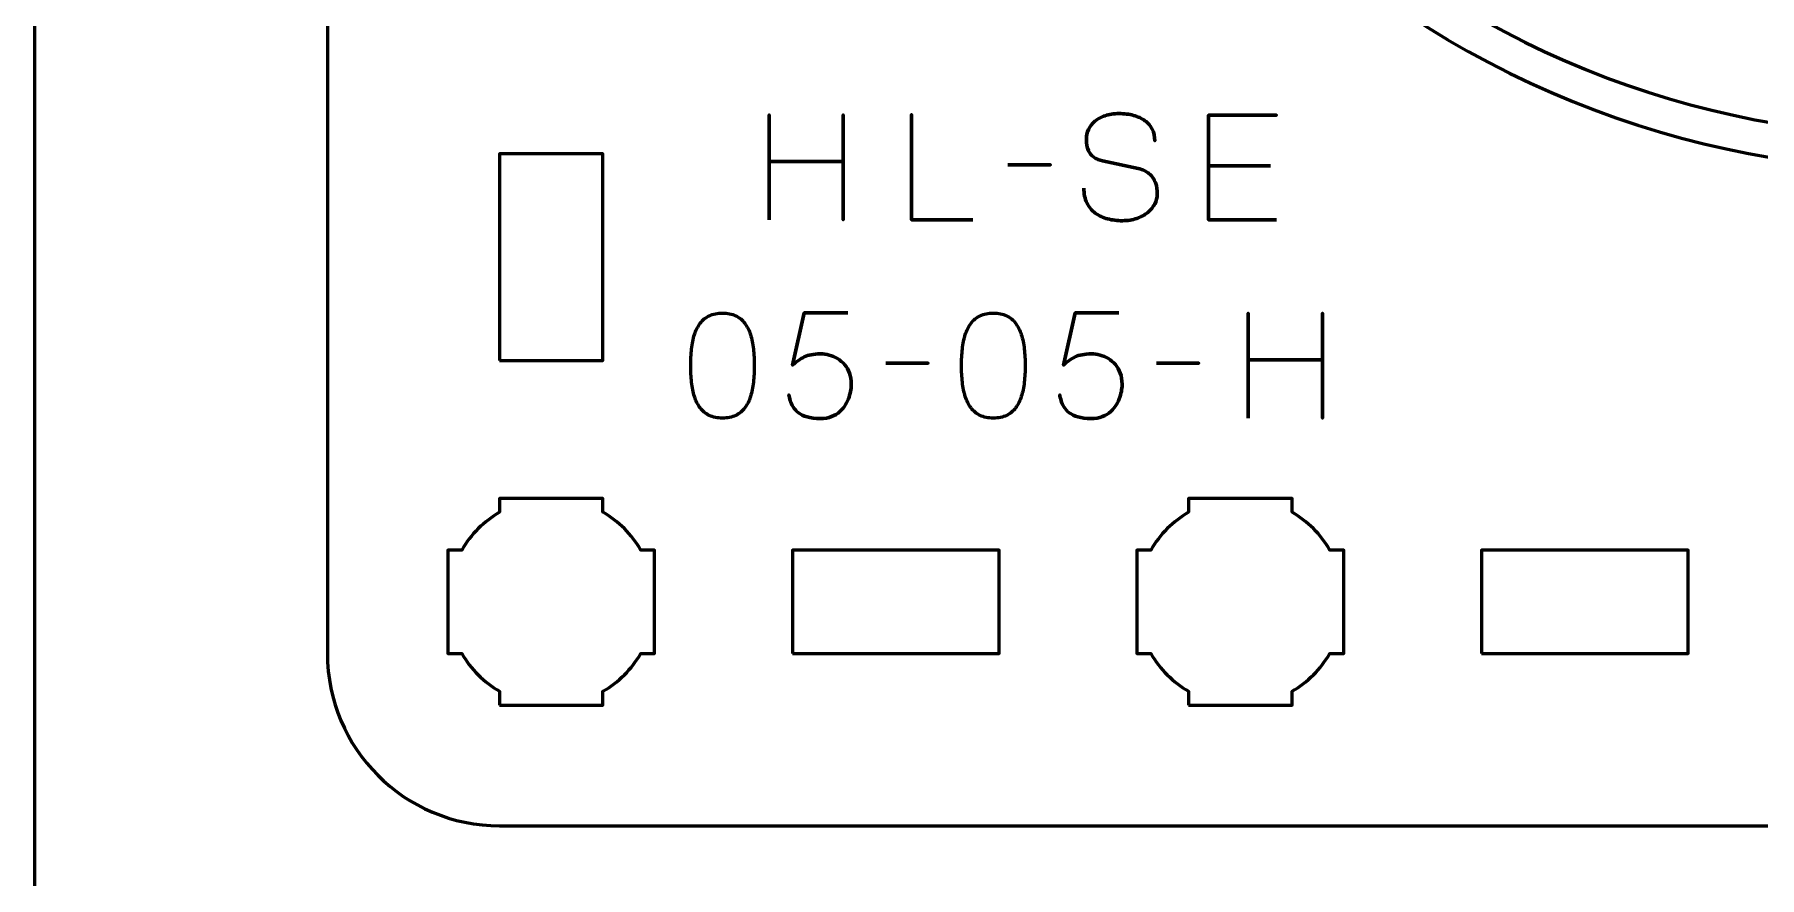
# Model space of a CAD drawing. Header units: centimetres. Extents: x -21 to 0, y -29.7 to 0.
# Drawn here: x -21 to -15.99, y -9.86 to -7.42 of the extents above; entities that cross this region are included whole.
import ezdxf

# ---------------------------------------------------------------- set-up
doc = ezdxf.new("R2010")
doc.units = ezdxf.units.CM
doc.header["$MEASUREMENT"] = 0
doc.layers.add('Layer 1', color=7, linetype='Continuous')

msp = doc.modelspace()

# ---------------------------------------------------------------- linework, layer by layer
at = {"layer": 'Layer 1', "color": 1, "lineweight": 53}
msp.add_open_spline([(-21.00003, -29.19995), (-21.00003, -29.19995), (-21.00003, -2.89992), (-21.00003, -2.89992), (-21.00003, -2.89992), (-21.00003, -2.81709), (-20.93286, -2.74992), (-20.85003, -2.74992), (-20.85003, -2.74992), (-20.7672, -2.74992), (-20.70003, -2.68275), (-20.70003, -2.59992), (-20.70003, -2.59992), (-20.70003, -2.51709), (-20.7672, -2.44992), (-20.85003, -2.44992), (-20.85003, -2.44992), (-20.93286, -2.44992), (-21.00003, -2.38275), (-21.00003, -2.29992), (-21.00003, -2.29992), (-21.00003, -2.21709), (-20.93286, -2.14992), (-20.85003, -2.14992), (-20.85003, -2.14992), (-20.7672, -2.14992), (-20.70003, -2.08275), (-20.70003, -1.99992), (-20.70003, -1.99992), (-20.70003, -1.91709), (-20.7672, -1.84992), (-20.85003, -1.84992), (-20.85003, -1.84992), (-20.93286, -1.84992), (-21.00003, -1.78275), (-21.00003, -1.69992), (-21.00003, -1.69992), (-21.00003, -1.61709), (-20.93286, -1.54992), (-20.85003, -1.54992), (-20.85003, -1.54992), (-20.7672, -1.54992), (-20.70003, -1.48275), (-20.70003, -1.39992), (-20.70003, -1.39992), (-20.70003, -1.31709), (-20.7672, -1.24992), (-20.85003, -1.24992), (-20.85003, -1.24992), (-20.93286, -1.24992), (-21.00003, -1.18275), (-21.00003, -1.09992), (-21.00003, -1.09992), (-21.00003, -1.09992), (-21.00003, -0.49992), (-21.00003, -0.49992), (-21.00003, -0.49992), (-21.00003, -0.22295), (-20.77694, 0.00004), (-20.49994, 0.00004), (-20.49994, 0.00004), (-20.49994, 0.00004), (-0.50008, 0.00004), (-0.50008, 0.00004), (-0.50008, 0.00004), (-0.22294, 0.00004), (0.00002, -0.22295), (0.00002, -0.49992), (0.00002, -0.49992), (0.00002, -0.49992), (0.00002, -29.19995), (0.00002, -29.19995), (0.00002, -29.19995), (0.00002, -29.47695), (-0.22294, -29.70004), (-0.50008, -29.70004), (-0.50008, -29.70004), (-0.50008, -29.70004), (-20.49994, -29.70004), (-20.49994, -29.70004), (-20.49994, -29.70004), (-20.77694, -29.70004), (-21.00003, -29.47695), (-21.00003, -29.19995)], degree=3, knots=[0, 0, 0, 0, 0.047619, 0.047619, 0.047619, 0.047619, 0.0952381, 0.0952381, 0.0952381, 0.0952381, 0.1428571, 0.1428571, 0.1428571, 0.1428571, 0.1904762, 0.1904762, 0.1904762, 0.1904762, 0.2380952, 0.2380952, 0.2380952, 0.2380952, 0.2857143, 0.2857143, 0.2857143, 0.2857143, 0.3333333, 0.3333333, 0.3333333, 0.3333333, 0.3809524, 0.3809524, 0.3809524, 0.3809524, 0.4285714, 0.4285714, 0.4285714, 0.4285714, 0.4761905, 0.4761905, 0.4761905, 0.4761905, 0.5238095, 0.5238095, 0.5238095, 0.5238095, 0.5714286, 0.5714286, 0.5714286, 0.5714286, 0.6190476, 0.6190476, 0.6190476, 0.6190476, 0.6666667, 0.6666667, 0.6666667, 0.6666667, 0.7142857, 0.7142857, 0.7142857, 0.7142857, 0.7619048, 0.7619048, 0.7619048, 0.7619048, 0.8095238, 0.8095238, 0.8095238, 0.8095238, 0.8571429, 0.8571429, 0.8571429, 0.8571429, 0.9047619, 0.9047619, 0.9047619, 0.9047619, 0.952381, 0.952381, 0.952381, 0.952381, 1, 1, 1, 1], dxfattribs=at)
at = {"layer": 'Layer 1', "color": 3, "lineweight": 53}
for points, knots in [([(-11.35, -9.71222), (-11.35, -9.71222), (-19.65, -9.71222), (-19.65, -9.71222), (-19.65, -9.71222), (-19.92609, -9.71222), (-20.15, -9.48831), (-20.15, -9.21222), (-20.15, -9.21222), (-20.15, -9.21222), (-20.15, -0.91222), (-20.15, -0.91222), (-20.15, -0.91222), (-20.15, -0.63613), (-19.92609, -0.41222), (-19.65, -0.41222), (-19.65, -0.41222), (-19.65, -0.41222), (-11.35, -0.41222), (-11.35, -0.41222), (-11.35, -0.41222), (-11.07391, -0.41222), (-10.85, -0.63613), (-10.85, -0.91222), (-10.85, -0.91222), (-10.85, -0.91222), (-10.85, -9.21222), (-10.85, -9.21222), (-10.85, -9.21222), (-10.85, -9.48831), (-11.07391, -9.71222), (-11.35, -9.71222)], [0, 0, 0, 0, 0.125, 0.125, 0.125, 0.125, 0.25, 0.25, 0.25, 0.25, 0.375, 0.375, 0.375, 0.375, 0.5, 0.5, 0.5, 0.5, 0.625, 0.625, 0.625, 0.625, 0.75, 0.75, 0.75, 0.75, 0.875, 0.875, 0.875, 0.875, 1, 1, 1, 1]), ([(-13.55535, -3.11766), (-12.48155, -4.19145), (-12.48155, -5.9331), (-13.55538, -7.00693), (-13.55538, -7.00693), (-14.62918, -8.08073), (-16.37083, -8.08073), (-17.44463, -7.00693), (-17.44463, -7.00693), (-18.51846, -5.9331), (-18.51846, -4.19145), (-17.44466, -3.11766), (-17.44466, -3.11766), (-16.37083, -2.04383), (-14.62918, -2.04383), (-13.55535, -3.11766)], [0, 0, 0, 0, 0.25, 0.25, 0.25, 0.25, 0.5, 0.5, 0.5, 0.5, 0.75, 0.75, 0.75, 0.75, 1, 1, 1, 1]), ([(-13.55535, -3.11766), (-12.48155, -4.19145), (-12.48155, -5.9331), (-13.55538, -7.00693), (-13.55538, -7.00693), (-14.62918, -8.08073), (-16.37083, -8.08073), (-17.44463, -7.00693), (-17.44463, -7.00693), (-18.51846, -5.9331), (-18.51846, -4.19145), (-17.44466, -3.11766), (-17.44466, -3.11766), (-16.37083, -2.04383), (-14.62918, -2.04383), (-13.55535, -3.11766)], [0, 0, 0, 0, 0.25, 0.25, 0.25, 0.25, 0.5, 0.5, 0.5, 0.5, 0.75, 0.75, 0.75, 0.75, 1, 1, 1, 1]), ([(-17.37383, -3.18847), (-16.33913, -2.15377), (-14.66089, -2.15377), (-13.62616, -3.1885), (-13.62616, -3.1885), (-12.59146, -4.2232), (-12.59146, -5.90144), (-13.62616, -6.93614), (-13.62616, -6.93614), (-14.66089, -7.97086), (-16.33913, -7.97086), (-17.37383, -6.93616), (-17.37383, -6.93616), (-18.40856, -5.90144), (-18.40856, -4.2232), (-17.37383, -3.18847)], [0, 0, 0, 0, 0.25, 0.25, 0.25, 0.25, 0.5, 0.5, 0.5, 0.5, 0.75, 0.75, 0.75, 0.75, 1, 1, 1, 1])]:
    msp.add_open_spline(points, degree=3, knots=knots, dxfattribs=at)
at = {"layer": 'Layer 1', "color": 5, "lineweight": 53}
for points, knots in [([(-18.8678, -7.95409), (-18.8678, -7.95409), (-18.8678, -7.78518), (-18.8678, -7.78518), (-18.8678, -7.78518), (-18.8678, -7.78518), (-18.65233, -7.78518), (-18.65233, -7.78518), (-18.65233, -7.78518), (-18.65233, -7.78518), (-18.65233, -7.95409), (-18.65233, -7.95409), (-18.65233, -7.95409), (-18.65233, -7.95409), (-18.65233, -7.64929), (-18.65233, -7.64929), (-18.65233, -7.64929), (-18.65233, -7.64929), (-18.65233, -7.78518), (-18.65233, -7.78518), (-18.65233, -7.78518), (-18.65233, -7.78518), (-18.8678, -7.78518), (-18.8678, -7.78518), (-18.8678, -7.78518), (-18.8678, -7.78518), (-18.8678, -7.64929), (-18.8678, -7.64929), (-18.8678, -7.64929), (-18.8678, -7.64929), (-18.8678, -7.95409), (-18.8678, -7.95409)], [0, 0, 0, 0, 0.125, 0.125, 0.125, 0.125, 0.25, 0.25, 0.25, 0.25, 0.375, 0.375, 0.375, 0.375, 0.5, 0.5, 0.5, 0.5, 0.625, 0.625, 0.625, 0.625, 0.75, 0.75, 0.75, 0.75, 0.875, 0.875, 0.875, 0.875, 1, 1, 1, 1]), ([(-18.27641, -7.95409), (-18.27641, -7.95409), (-18.45463, -7.95409), (-18.45463, -7.95409), (-18.45463, -7.95409), (-18.45463, -7.95409), (-18.45463, -7.64887), (-18.45463, -7.64887), (-18.45463, -7.64887), (-18.45463, -7.64887), (-18.45463, -7.95409), (-18.45463, -7.95409), (-18.45463, -7.95409), (-18.45463, -7.95409), (-18.27641, -7.95409), (-18.27641, -7.95409)], [0, 0, 0, 0, 0.25, 0.25, 0.25, 0.25, 0.5, 0.5, 0.5, 0.5, 0.75, 0.75, 0.75, 0.75, 1, 1, 1, 1]), ([(-17.95426, -7.8618), (-17.95412, -7.87867), (-17.95116, -7.89313), (-17.94523, -7.9052), (-17.94523, -7.9052), (-17.93937, -7.91719), (-17.93119, -7.927), (-17.92089, -7.93462), (-17.92089, -7.93462), (-17.91052, -7.94217), (-17.89859, -7.94774), (-17.88512, -7.95134), (-17.88512, -7.95134), (-17.87171, -7.95487), (-17.85732, -7.95663), (-17.84208, -7.95663), (-17.84208, -7.95663), (-17.8267, -7.95656), (-17.81287, -7.9543), (-17.80052, -7.95), (-17.80052, -7.95), (-17.78824, -7.94569), (-17.77773, -7.93991), (-17.76891, -7.93264), (-17.76891, -7.93264), (-17.76016, -7.92537), (-17.75339, -7.91726), (-17.74859, -7.90823), (-17.74859, -7.90823), (-17.74379, -7.8992), (-17.74125, -7.88996), (-17.7409, -7.88043), (-17.7409, -7.88043), (-17.74048, -7.86794), (-17.74231, -7.85651), (-17.74633, -7.84621), (-17.74633, -7.84621), (-17.75036, -7.83591), (-17.75657, -7.8273), (-17.76496, -7.82025), (-17.76496, -7.82025), (-17.77329, -7.81319), (-17.7838, -7.80825), (-17.79636, -7.8055), (-17.79636, -7.8055), (-17.79636, -7.8055), (-17.90007, -7.78306), (-17.90007, -7.78306), (-17.90007, -7.78306), (-17.90981, -7.78102), (-17.91821, -7.77756), (-17.92512, -7.77276), (-17.92512, -7.77276), (-17.93204, -7.7679), (-17.9374, -7.76119), (-17.94107, -7.75258), (-17.94107, -7.75258), (-17.94474, -7.74405), (-17.94664, -7.73318), (-17.94664, -7.71999), (-17.94664, -7.71999), (-17.94664, -7.70997), (-17.94459, -7.70052), (-17.94043, -7.69163), (-17.94043, -7.69163), (-17.93634, -7.68274), (-17.93027, -7.6749), (-17.9223, -7.66799), (-17.9223, -7.66799), (-17.91433, -7.66115), (-17.90445, -7.65578), (-17.89274, -7.6519), (-17.89274, -7.6519), (-17.88095, -7.64795), (-17.86748, -7.64598), (-17.85224, -7.64591), (-17.85224, -7.64591), (-17.83693, -7.64591), (-17.82289, -7.64767), (-17.81005, -7.6512), (-17.81005, -7.6512), (-17.79728, -7.65473), (-17.7862, -7.65981), (-17.77689, -7.66658), (-17.77689, -7.66658), (-17.76757, -7.67335), (-17.76038, -7.68168), (-17.75544, -7.69141), (-17.75544, -7.69141), (-17.7505, -7.70122), (-17.74817, -7.71244), (-17.74852, -7.72507), (-17.74852, -7.72507), (-17.74817, -7.71244), (-17.7505, -7.70122), (-17.75544, -7.69141), (-17.75544, -7.69141), (-17.76038, -7.68168), (-17.76757, -7.67335), (-17.77689, -7.66658), (-17.77689, -7.66658), (-17.7862, -7.65981), (-17.79728, -7.65473), (-17.81005, -7.6512), (-17.81005, -7.6512), (-17.82289, -7.64767), (-17.83693, -7.64591), (-17.85224, -7.64591), (-17.85224, -7.64591), (-17.86748, -7.64598), (-17.88095, -7.64795), (-17.89274, -7.6519), (-17.89274, -7.6519), (-17.90445, -7.65578), (-17.91433, -7.66115), (-17.9223, -7.66799), (-17.9223, -7.66799), (-17.93027, -7.6749), (-17.93634, -7.68274), (-17.94043, -7.69163), (-17.94043, -7.69163), (-17.94459, -7.70052), (-17.94664, -7.70997), (-17.94664, -7.71999), (-17.94664, -7.71999), (-17.94664, -7.73318), (-17.94481, -7.74405), (-17.94128, -7.75251), (-17.94128, -7.75251), (-17.93768, -7.76105), (-17.93239, -7.76768), (-17.92547, -7.77255), (-17.92547, -7.77255), (-17.91856, -7.77735), (-17.91009, -7.78088), (-17.90007, -7.78306), (-17.90007, -7.78306), (-17.90007, -7.78306), (-17.79636, -7.8055), (-17.79636, -7.8055), (-17.79636, -7.8055), (-17.78352, -7.80825), (-17.77293, -7.81319), (-17.76461, -7.82025), (-17.76461, -7.82025), (-17.75621, -7.8273), (-17.75007, -7.83591), (-17.74612, -7.84621), (-17.74612, -7.84621), (-17.74224, -7.85651), (-17.74048, -7.86794), (-17.7409, -7.88043), (-17.7409, -7.88043), (-17.74125, -7.88996), (-17.74379, -7.8992), (-17.74859, -7.90823), (-17.74859, -7.90823), (-17.75339, -7.91726), (-17.76016, -7.92537), (-17.76891, -7.93264), (-17.76891, -7.93264), (-17.77773, -7.93991), (-17.78824, -7.94569), (-17.80052, -7.95), (-17.80052, -7.95), (-17.81287, -7.9543), (-17.8267, -7.95656), (-17.84208, -7.95663), (-17.84208, -7.95663), (-17.85732, -7.95663), (-17.87171, -7.95487), (-17.88512, -7.95134), (-17.88512, -7.95134), (-17.89859, -7.94774), (-17.91052, -7.94217), (-17.92089, -7.93462), (-17.92089, -7.93462), (-17.93119, -7.927), (-17.93937, -7.91719), (-17.94523, -7.9052), (-17.94523, -7.9052), (-17.95116, -7.89313), (-17.95412, -7.87867), (-17.95426, -7.8618)], [0, 0, 0, 0, 0.0217391, 0.0217391, 0.0217391, 0.0217391, 0.0434783, 0.0434783, 0.0434783, 0.0434783, 0.0652174, 0.0652174, 0.0652174, 0.0652174, 0.0869565, 0.0869565, 0.0869565, 0.0869565, 0.1086957, 0.1086957, 0.1086957, 0.1086957, 0.1304348, 0.1304348, 0.1304348, 0.1304348, 0.1521739, 0.1521739, 0.1521739, 0.1521739, 0.173913, 0.173913, 0.173913, 0.173913, 0.1956522, 0.1956522, 0.1956522, 0.1956522, 0.2173913, 0.2173913, 0.2173913, 0.2173913, 0.2391304, 0.2391304, 0.2391304, 0.2391304, 0.2608696, 0.2608696, 0.2608696, 0.2608696, 0.2826087, 0.2826087, 0.2826087, 0.2826087, 0.3043478, 0.3043478, 0.3043478, 0.3043478, 0.326087, 0.326087, 0.326087, 0.326087, 0.3478261, 0.3478261, 0.3478261, 0.3478261, 0.3695652, 0.3695652, 0.3695652, 0.3695652, 0.3913043, 0.3913043, 0.3913043, 0.3913043, 0.4130435, 0.4130435, 0.4130435, 0.4130435, 0.4347826, 0.4347826, 0.4347826, 0.4347826, 0.4565217, 0.4565217, 0.4565217, 0.4565217, 0.4782609, 0.4782609, 0.4782609, 0.4782609, 0.5, 0.5, 0.5, 0.5, 0.5217391, 0.5217391, 0.5217391, 0.5217391, 0.5434783, 0.5434783, 0.5434783, 0.5434783, 0.5652174, 0.5652174, 0.5652174, 0.5652174, 0.5869565, 0.5869565, 0.5869565, 0.5869565, 0.6086957, 0.6086957, 0.6086957, 0.6086957, 0.6304348, 0.6304348, 0.6304348, 0.6304348, 0.6521739, 0.6521739, 0.6521739, 0.6521739, 0.673913, 0.673913, 0.673913, 0.673913, 0.6956522, 0.6956522, 0.6956522, 0.6956522, 0.7173913, 0.7173913, 0.7173913, 0.7173913, 0.7391304, 0.7391304, 0.7391304, 0.7391304, 0.7608696, 0.7608696, 0.7608696, 0.7608696, 0.7826087, 0.7826087, 0.7826087, 0.7826087, 0.8043478, 0.8043478, 0.8043478, 0.8043478, 0.826087, 0.826087, 0.826087, 0.826087, 0.8478261, 0.8478261, 0.8478261, 0.8478261, 0.8695652, 0.8695652, 0.8695652, 0.8695652, 0.8913043, 0.8913043, 0.8913043, 0.8913043, 0.9130435, 0.9130435, 0.9130435, 0.9130435, 0.9347826, 0.9347826, 0.9347826, 0.9347826, 0.9565217, 0.9565217, 0.9565217, 0.9565217, 0.9782609, 0.9782609, 0.9782609, 0.9782609, 1, 1, 1, 1]), ([(-17.39504, -7.95409), (-17.39504, -7.95409), (-17.59231, -7.95409), (-17.59231, -7.95409), (-17.59231, -7.95409), (-17.59231, -7.95409), (-17.59231, -7.65056), (-17.59231, -7.65056), (-17.59231, -7.65056), (-17.59231, -7.65056), (-17.39504, -7.65056), (-17.39504, -7.65056), (-17.39504, -7.65056), (-17.39504, -7.65056), (-17.59231, -7.65056), (-17.59231, -7.65056), (-17.59231, -7.65056), (-17.59231, -7.65056), (-17.59231, -7.95409), (-17.59231, -7.95409), (-17.59231, -7.95409), (-17.59231, -7.95409), (-17.39504, -7.95409), (-17.39504, -7.95409)], [0, 0, 0, 0, 0.1666667, 0.1666667, 0.1666667, 0.1666667, 0.3333333, 0.3333333, 0.3333333, 0.3333333, 0.5, 0.5, 0.5, 0.5, 0.6666667, 0.6666667, 0.6666667, 0.6666667, 0.8333333, 0.8333333, 0.8333333, 0.8333333, 1, 1, 1, 1]), ([(-18.17439, -7.79449), (-18.17439, -7.79449), (-18.0512, -7.79449), (-18.0512, -7.79449), (-18.0512, -7.79449), (-18.0512, -7.79449), (-18.17439, -7.79449), (-18.17439, -7.79449)], [0, 0, 0, 0, 0.5, 0.5, 0.5, 0.5, 1, 1, 1, 1]), ([(-17.41197, -7.79788), (-17.41197, -7.79788), (-17.59231, -7.79788), (-17.59231, -7.79788), (-17.59231, -7.79788), (-17.59231, -7.79788), (-17.41197, -7.79788), (-17.41197, -7.79788)], [0, 0, 0, 0, 0.5, 0.5, 0.5, 0.5, 1, 1, 1, 1]), ([(-19.00305, -8.5294), (-18.98824, -8.52933), (-18.97547, -8.52672), (-18.96481, -8.52164), (-18.96481, -8.52164), (-18.95423, -8.51656), (-18.94541, -8.50929), (-18.93836, -8.50005), (-18.93836, -8.50005), (-18.93137, -8.49074), (-18.92587, -8.47973), (-18.92178, -8.46703), (-18.92178, -8.46703), (-18.91775, -8.45433), (-18.91486, -8.44043), (-18.91324, -8.42519), (-18.91324, -8.42519), (-18.91154, -8.40995), (-18.9107, -8.39393), (-18.91077, -8.377), (-18.91077, -8.377), (-18.9107, -8.36014), (-18.91154, -8.34412), (-18.91324, -8.32895), (-18.91324, -8.32895), (-18.91486, -8.31378), (-18.91775, -8.29981), (-18.92178, -8.28711), (-18.92178, -8.28711), (-18.92587, -8.27448), (-18.93137, -8.26348), (-18.93836, -8.25409), (-18.93836, -8.25409), (-18.94541, -8.24478), (-18.95423, -8.23751), (-18.96481, -8.23243), (-18.96481, -8.23243), (-18.97547, -8.22728), (-18.98824, -8.22467), (-19.00305, -8.2246), (-19.00305, -8.2246), (-19.01787, -8.22467), (-19.03064, -8.22728), (-19.0413, -8.23243), (-19.0413, -8.23243), (-19.05188, -8.23751), (-19.0607, -8.24478), (-19.06775, -8.25409), (-19.06775, -8.25409), (-19.07474, -8.26348), (-19.08024, -8.27448), (-19.08433, -8.28711), (-19.08433, -8.28711), (-19.08836, -8.29981), (-19.09125, -8.31378), (-19.09287, -8.32895), (-19.09287, -8.32895), (-19.09456, -8.34412), (-19.09541, -8.36014), (-19.09534, -8.377), (-19.09534, -8.377), (-19.09541, -8.39393), (-19.09456, -8.40995), (-19.09287, -8.42519), (-19.09287, -8.42519), (-19.09125, -8.44043), (-19.08836, -8.45433), (-19.08433, -8.46703), (-19.08433, -8.46703), (-19.08024, -8.47973), (-19.07474, -8.49074), (-19.06775, -8.50005), (-19.06775, -8.50005), (-19.0607, -8.50929), (-19.05188, -8.51656), (-19.0413, -8.52164), (-19.0413, -8.52164), (-19.03064, -8.52672), (-19.01787, -8.52933), (-19.00305, -8.5294)], [0, 0, 0, 0, 0.05, 0.05, 0.05, 0.05, 0.1, 0.1, 0.1, 0.1, 0.15, 0.15, 0.15, 0.15, 0.2, 0.2, 0.2, 0.2, 0.25, 0.25, 0.25, 0.25, 0.3, 0.3, 0.3, 0.3, 0.35, 0.35, 0.35, 0.35, 0.4, 0.4, 0.4, 0.4, 0.45, 0.45, 0.45, 0.45, 0.5, 0.5, 0.5, 0.5, 0.55, 0.55, 0.55, 0.55, 0.6, 0.6, 0.6, 0.6, 0.65, 0.65, 0.65, 0.65, 0.7, 0.7, 0.7, 0.7, 0.75, 0.75, 0.75, 0.75, 0.8, 0.8, 0.8, 0.8, 0.85, 0.85, 0.85, 0.85, 0.9, 0.9, 0.9, 0.9, 0.95, 0.95, 0.95, 0.95, 1, 1, 1, 1]), ([(-19.00305, -8.5294), (-18.98824, -8.52933), (-18.97547, -8.52672), (-18.96481, -8.52164), (-18.96481, -8.52164), (-18.95423, -8.51656), (-18.94541, -8.50929), (-18.93836, -8.50005), (-18.93836, -8.50005), (-18.93137, -8.49074), (-18.92587, -8.47973), (-18.92178, -8.46703), (-18.92178, -8.46703), (-18.91775, -8.45433), (-18.91486, -8.44043), (-18.91324, -8.42519), (-18.91324, -8.42519), (-18.91154, -8.40995), (-18.9107, -8.39393), (-18.91077, -8.377), (-18.91077, -8.377), (-18.9107, -8.36014), (-18.91154, -8.34412), (-18.91324, -8.32895), (-18.91324, -8.32895), (-18.91486, -8.31378), (-18.91775, -8.29981), (-18.92178, -8.28711), (-18.92178, -8.28711), (-18.92587, -8.27448), (-18.93137, -8.26348), (-18.93836, -8.25409), (-18.93836, -8.25409), (-18.94541, -8.24478), (-18.95423, -8.23751), (-18.96481, -8.23243), (-18.96481, -8.23243), (-18.97547, -8.22728), (-18.98824, -8.22467), (-19.00305, -8.2246), (-19.00305, -8.2246), (-19.01787, -8.22467), (-19.03064, -8.22728), (-19.0413, -8.23243), (-19.0413, -8.23243), (-19.05188, -8.23751), (-19.0607, -8.24478), (-19.06775, -8.25409), (-19.06775, -8.25409), (-19.07474, -8.26348), (-19.08024, -8.27448), (-19.08433, -8.28711), (-19.08433, -8.28711), (-19.08836, -8.29981), (-19.09125, -8.31378), (-19.09287, -8.32895), (-19.09287, -8.32895), (-19.09456, -8.34412), (-19.09541, -8.36014), (-19.09534, -8.377), (-19.09534, -8.377), (-19.09541, -8.39393), (-19.09456, -8.40995), (-19.09287, -8.42519), (-19.09287, -8.42519), (-19.09125, -8.44043), (-19.08836, -8.45433), (-19.08433, -8.46703), (-19.08433, -8.46703), (-19.08024, -8.47973), (-19.07474, -8.49074), (-19.06775, -8.50005), (-19.06775, -8.50005), (-19.0607, -8.50929), (-19.05188, -8.51656), (-19.0413, -8.52164), (-19.0413, -8.52164), (-19.03064, -8.52672), (-19.01787, -8.52933), (-19.00305, -8.5294)], [0, 0, 0, 0, 0.05, 0.05, 0.05, 0.05, 0.1, 0.1, 0.1, 0.1, 0.15, 0.15, 0.15, 0.15, 0.2, 0.2, 0.2, 0.2, 0.25, 0.25, 0.25, 0.25, 0.3, 0.3, 0.3, 0.3, 0.35, 0.35, 0.35, 0.35, 0.4, 0.4, 0.4, 0.4, 0.45, 0.45, 0.45, 0.45, 0.5, 0.5, 0.5, 0.5, 0.55, 0.55, 0.55, 0.55, 0.6, 0.6, 0.6, 0.6, 0.65, 0.65, 0.65, 0.65, 0.7, 0.7, 0.7, 0.7, 0.75, 0.75, 0.75, 0.75, 0.8, 0.8, 0.8, 0.8, 0.85, 0.85, 0.85, 0.85, 0.9, 0.9, 0.9, 0.9, 0.95, 0.95, 0.95, 0.95, 1, 1, 1, 1]), ([(-18.63899, -8.22418), (-18.63899, -8.22418), (-18.76599, -8.22418), (-18.76599, -8.22418), (-18.76599, -8.22418), (-18.76599, -8.22418), (-18.79986, -8.37573), (-18.79986, -8.37573), (-18.79986, -8.37573), (-18.79393, -8.37065), (-18.78829, -8.36607), (-18.78285, -8.36204), (-18.78285, -8.36204), (-18.77749, -8.35802), (-18.77185, -8.35464), (-18.76585, -8.35181), (-18.76585, -8.35181), (-18.75992, -8.34899), (-18.75315, -8.34687), (-18.74553, -8.34539), (-18.74553, -8.34539), (-18.73798, -8.34391), (-18.72895, -8.34313), (-18.71858, -8.34313), (-18.71858, -8.34313), (-18.71011, -8.34313), (-18.70164, -8.34426), (-18.69318, -8.34659), (-18.69318, -8.34659), (-18.68471, -8.34885), (-18.67667, -8.35231), (-18.66905, -8.35689), (-18.66905, -8.35689), (-18.66136, -8.36155), (-18.65458, -8.36734), (-18.64866, -8.37432), (-18.64866, -8.37432), (-18.64266, -8.38131), (-18.63793, -8.38949), (-18.63455, -8.39887), (-18.63455, -8.39887), (-18.63109, -8.40826), (-18.62933, -8.41891), (-18.62926, -8.43076), (-18.62926, -8.43076), (-18.62918, -8.43514), (-18.62968, -8.44064), (-18.63067, -8.44713), (-18.63067, -8.44713), (-18.63158, -8.45362), (-18.63328, -8.46068), (-18.63568, -8.46816), (-18.63568, -8.46816), (-18.63807, -8.47564), (-18.64146, -8.48305), (-18.64576, -8.49038), (-18.64576, -8.49038), (-18.65007, -8.49772), (-18.65557, -8.50442), (-18.6622, -8.51049), (-18.6622, -8.51049), (-18.66884, -8.51656), (-18.67688, -8.52143), (-18.68626, -8.5251), (-18.68626, -8.5251), (-18.69572, -8.52869), (-18.7068, -8.5306), (-18.71942, -8.53067), (-18.71942, -8.53067), (-18.73452, -8.5306), (-18.74722, -8.52898), (-18.75752, -8.52594), (-18.75752, -8.52594), (-18.76783, -8.52284), (-18.77622, -8.51882), (-18.78271, -8.51374), (-18.78271, -8.51374), (-18.78927, -8.50866), (-18.79435, -8.50308), (-18.79802, -8.49702), (-18.79802, -8.49702), (-18.80169, -8.49095), (-18.80444, -8.48488), (-18.80628, -8.47881), (-18.80628, -8.47881), (-18.80811, -8.47274), (-18.80952, -8.46717), (-18.81044, -8.46209), (-18.81044, -8.46209), (-18.80952, -8.46717), (-18.80811, -8.47274), (-18.80628, -8.47881), (-18.80628, -8.47881), (-18.80444, -8.48488), (-18.80169, -8.49095), (-18.79802, -8.49702), (-18.79802, -8.49702), (-18.79435, -8.50308), (-18.78927, -8.50866), (-18.78271, -8.51374), (-18.78271, -8.51374), (-18.77622, -8.51882), (-18.76783, -8.52284), (-18.75752, -8.52594), (-18.75752, -8.52594), (-18.74722, -8.52898), (-18.73452, -8.5306), (-18.71942, -8.53067), (-18.71942, -8.53067), (-18.7068, -8.5306), (-18.69572, -8.52869), (-18.68626, -8.5251), (-18.68626, -8.5251), (-18.67688, -8.52143), (-18.66884, -8.51656), (-18.6622, -8.51049), (-18.6622, -8.51049), (-18.65557, -8.50442), (-18.65007, -8.49772), (-18.64576, -8.49038), (-18.64576, -8.49038), (-18.64146, -8.48305), (-18.63807, -8.47564), (-18.63568, -8.46816), (-18.63568, -8.46816), (-18.63328, -8.46068), (-18.63158, -8.45362), (-18.63067, -8.44713), (-18.63067, -8.44713), (-18.62968, -8.44064), (-18.62918, -8.43514), (-18.62926, -8.43076), (-18.62926, -8.43076), (-18.62933, -8.41891), (-18.63109, -8.40826), (-18.63455, -8.39887), (-18.63455, -8.39887), (-18.63793, -8.38949), (-18.64266, -8.38131), (-18.64866, -8.37432), (-18.64866, -8.37432), (-18.65458, -8.36734), (-18.66136, -8.36155), (-18.66905, -8.35689), (-18.66905, -8.35689), (-18.67667, -8.35231), (-18.68471, -8.34885), (-18.69318, -8.34659), (-18.69318, -8.34659), (-18.70164, -8.34426), (-18.71011, -8.34313), (-18.71858, -8.34313), (-18.71858, -8.34313), (-18.72895, -8.34313), (-18.73798, -8.34391), (-18.74553, -8.34539), (-18.74553, -8.34539), (-18.75315, -8.34687), (-18.75992, -8.34899), (-18.76585, -8.35181), (-18.76585, -8.35181), (-18.77185, -8.35464), (-18.77749, -8.35802), (-18.78285, -8.36204), (-18.78285, -8.36204), (-18.78829, -8.36607), (-18.79393, -8.37065), (-18.79986, -8.37573), (-18.79986, -8.37573), (-18.79986, -8.37573), (-18.76599, -8.22418), (-18.76599, -8.22418), (-18.76599, -8.22418), (-18.76599, -8.22418), (-18.63899, -8.22418), (-18.63899, -8.22418)], [0, 0, 0, 0, 0.0227273, 0.0227273, 0.0227273, 0.0227273, 0.0454545, 0.0454545, 0.0454545, 0.0454545, 0.0681818, 0.0681818, 0.0681818, 0.0681818, 0.0909091, 0.0909091, 0.0909091, 0.0909091, 0.1136364, 0.1136364, 0.1136364, 0.1136364, 0.1363636, 0.1363636, 0.1363636, 0.1363636, 0.1590909, 0.1590909, 0.1590909, 0.1590909, 0.1818182, 0.1818182, 0.1818182, 0.1818182, 0.2045455, 0.2045455, 0.2045455, 0.2045455, 0.2272727, 0.2272727, 0.2272727, 0.2272727, 0.25, 0.25, 0.25, 0.25, 0.2727273, 0.2727273, 0.2727273, 0.2727273, 0.2954545, 0.2954545, 0.2954545, 0.2954545, 0.3181818, 0.3181818, 0.3181818, 0.3181818, 0.3409091, 0.3409091, 0.3409091, 0.3409091, 0.3636364, 0.3636364, 0.3636364, 0.3636364, 0.3863636, 0.3863636, 0.3863636, 0.3863636, 0.4090909, 0.4090909, 0.4090909, 0.4090909, 0.4318182, 0.4318182, 0.4318182, 0.4318182, 0.4545455, 0.4545455, 0.4545455, 0.4545455, 0.4772727, 0.4772727, 0.4772727, 0.4772727, 0.5, 0.5, 0.5, 0.5, 0.5227273, 0.5227273, 0.5227273, 0.5227273, 0.5454545, 0.5454545, 0.5454545, 0.5454545, 0.5681818, 0.5681818, 0.5681818, 0.5681818, 0.5909091, 0.5909091, 0.5909091, 0.5909091, 0.6136364, 0.6136364, 0.6136364, 0.6136364, 0.6363636, 0.6363636, 0.6363636, 0.6363636, 0.6590909, 0.6590909, 0.6590909, 0.6590909, 0.6818182, 0.6818182, 0.6818182, 0.6818182, 0.7045455, 0.7045455, 0.7045455, 0.7045455, 0.7272727, 0.7272727, 0.7272727, 0.7272727, 0.75, 0.75, 0.75, 0.75, 0.7727273, 0.7727273, 0.7727273, 0.7727273, 0.7954545, 0.7954545, 0.7954545, 0.7954545, 0.8181818, 0.8181818, 0.8181818, 0.8181818, 0.8409091, 0.8409091, 0.8409091, 0.8409091, 0.8636364, 0.8636364, 0.8636364, 0.8636364, 0.8863636, 0.8863636, 0.8863636, 0.8863636, 0.9090909, 0.9090909, 0.9090909, 0.9090909, 0.9318182, 0.9318182, 0.9318182, 0.9318182, 0.9545455, 0.9545455, 0.9545455, 0.9545455, 0.9772727, 0.9772727, 0.9772727, 0.9772727, 1, 1, 1, 1]), ([(-18.21693, -8.5294), (-18.20212, -8.52933), (-18.18935, -8.52672), (-18.17869, -8.52164), (-18.17869, -8.52164), (-18.16811, -8.51656), (-18.15929, -8.50929), (-18.15224, -8.50005), (-18.15224, -8.50005), (-18.14525, -8.49074), (-18.13975, -8.47973), (-18.13566, -8.46703), (-18.13566, -8.46703), (-18.13163, -8.45433), (-18.12874, -8.44043), (-18.12712, -8.42519), (-18.12712, -8.42519), (-18.12542, -8.40995), (-18.12458, -8.39393), (-18.12465, -8.377), (-18.12465, -8.377), (-18.12458, -8.36014), (-18.12542, -8.34412), (-18.12712, -8.32895), (-18.12712, -8.32895), (-18.12874, -8.31378), (-18.13163, -8.29981), (-18.13566, -8.28711), (-18.13566, -8.28711), (-18.13975, -8.27448), (-18.14525, -8.26348), (-18.15224, -8.25409), (-18.15224, -8.25409), (-18.15929, -8.24478), (-18.16811, -8.23751), (-18.17869, -8.23243), (-18.17869, -8.23243), (-18.18935, -8.22728), (-18.20212, -8.22467), (-18.21693, -8.2246), (-18.21693, -8.2246), (-18.23175, -8.22467), (-18.24452, -8.22728), (-18.25518, -8.23243), (-18.25518, -8.23243), (-18.26576, -8.23751), (-18.27458, -8.24478), (-18.28163, -8.25409), (-18.28163, -8.25409), (-18.28862, -8.26348), (-18.29412, -8.27448), (-18.29821, -8.28711), (-18.29821, -8.28711), (-18.30224, -8.29981), (-18.30513, -8.31378), (-18.30675, -8.32895), (-18.30675, -8.32895), (-18.30844, -8.34412), (-18.30929, -8.36014), (-18.30922, -8.377), (-18.30922, -8.377), (-18.30929, -8.39393), (-18.30844, -8.40995), (-18.30675, -8.42519), (-18.30675, -8.42519), (-18.30513, -8.44043), (-18.30224, -8.45433), (-18.29821, -8.46703), (-18.29821, -8.46703), (-18.29412, -8.47973), (-18.28862, -8.49074), (-18.28163, -8.50005), (-18.28163, -8.50005), (-18.27458, -8.50929), (-18.26576, -8.51656), (-18.25518, -8.52164), (-18.25518, -8.52164), (-18.24452, -8.52672), (-18.23175, -8.52933), (-18.21693, -8.5294)], [0, 0, 0, 0, 0.05, 0.05, 0.05, 0.05, 0.1, 0.1, 0.1, 0.1, 0.15, 0.15, 0.15, 0.15, 0.2, 0.2, 0.2, 0.2, 0.25, 0.25, 0.25, 0.25, 0.3, 0.3, 0.3, 0.3, 0.35, 0.35, 0.35, 0.35, 0.4, 0.4, 0.4, 0.4, 0.45, 0.45, 0.45, 0.45, 0.5, 0.5, 0.5, 0.5, 0.55, 0.55, 0.55, 0.55, 0.6, 0.6, 0.6, 0.6, 0.65, 0.65, 0.65, 0.65, 0.7, 0.7, 0.7, 0.7, 0.75, 0.75, 0.75, 0.75, 0.8, 0.8, 0.8, 0.8, 0.85, 0.85, 0.85, 0.85, 0.9, 0.9, 0.9, 0.9, 0.95, 0.95, 0.95, 0.95, 1, 1, 1, 1]), ([(-18.21693, -8.5294), (-18.20212, -8.52933), (-18.18935, -8.52672), (-18.17869, -8.52164), (-18.17869, -8.52164), (-18.16811, -8.51656), (-18.15929, -8.50929), (-18.15224, -8.50005), (-18.15224, -8.50005), (-18.14525, -8.49074), (-18.13975, -8.47973), (-18.13566, -8.46703), (-18.13566, -8.46703), (-18.13163, -8.45433), (-18.12874, -8.44043), (-18.12712, -8.42519), (-18.12712, -8.42519), (-18.12542, -8.40995), (-18.12458, -8.39393), (-18.12465, -8.377), (-18.12465, -8.377), (-18.12458, -8.36014), (-18.12542, -8.34412), (-18.12712, -8.32895), (-18.12712, -8.32895), (-18.12874, -8.31378), (-18.13163, -8.29981), (-18.13566, -8.28711), (-18.13566, -8.28711), (-18.13975, -8.27448), (-18.14525, -8.26348), (-18.15224, -8.25409), (-18.15224, -8.25409), (-18.15929, -8.24478), (-18.16811, -8.23751), (-18.17869, -8.23243), (-18.17869, -8.23243), (-18.18935, -8.22728), (-18.20212, -8.22467), (-18.21693, -8.2246), (-18.21693, -8.2246), (-18.23175, -8.22467), (-18.24452, -8.22728), (-18.25518, -8.23243), (-18.25518, -8.23243), (-18.26576, -8.23751), (-18.27458, -8.24478), (-18.28163, -8.25409), (-18.28163, -8.25409), (-18.28862, -8.26348), (-18.29412, -8.27448), (-18.29821, -8.28711), (-18.29821, -8.28711), (-18.30224, -8.29981), (-18.30513, -8.31378), (-18.30675, -8.32895), (-18.30675, -8.32895), (-18.30844, -8.34412), (-18.30929, -8.36014), (-18.30922, -8.377), (-18.30922, -8.377), (-18.30929, -8.39393), (-18.30844, -8.40995), (-18.30675, -8.42519), (-18.30675, -8.42519), (-18.30513, -8.44043), (-18.30224, -8.45433), (-18.29821, -8.46703), (-18.29821, -8.46703), (-18.29412, -8.47973), (-18.28862, -8.49074), (-18.28163, -8.50005), (-18.28163, -8.50005), (-18.27458, -8.50929), (-18.26576, -8.51656), (-18.25518, -8.52164), (-18.25518, -8.52164), (-18.24452, -8.52672), (-18.23175, -8.52933), (-18.21693, -8.5294)], [0, 0, 0, 0, 0.05, 0.05, 0.05, 0.05, 0.1, 0.1, 0.1, 0.1, 0.15, 0.15, 0.15, 0.15, 0.2, 0.2, 0.2, 0.2, 0.25, 0.25, 0.25, 0.25, 0.3, 0.3, 0.3, 0.3, 0.35, 0.35, 0.35, 0.35, 0.4, 0.4, 0.4, 0.4, 0.45, 0.45, 0.45, 0.45, 0.5, 0.5, 0.5, 0.5, 0.55, 0.55, 0.55, 0.55, 0.6, 0.6, 0.6, 0.6, 0.65, 0.65, 0.65, 0.65, 0.7, 0.7, 0.7, 0.7, 0.75, 0.75, 0.75, 0.75, 0.8, 0.8, 0.8, 0.8, 0.85, 0.85, 0.85, 0.85, 0.9, 0.9, 0.9, 0.9, 0.95, 0.95, 0.95, 0.95, 1, 1, 1, 1]), ([(-17.85287, -8.22418), (-17.85287, -8.22418), (-17.97987, -8.22418), (-17.97987, -8.22418), (-17.97987, -8.22418), (-17.97987, -8.22418), (-18.01374, -8.37573), (-18.01374, -8.37573), (-18.01374, -8.37573), (-18.00781, -8.37065), (-18.00217, -8.36607), (-17.99673, -8.36204), (-17.99673, -8.36204), (-17.99137, -8.35802), (-17.98573, -8.35464), (-17.97973, -8.35181), (-17.97973, -8.35181), (-17.9738, -8.34899), (-17.96703, -8.34687), (-17.95941, -8.34539), (-17.95941, -8.34539), (-17.95186, -8.34391), (-17.94283, -8.34313), (-17.93246, -8.34313), (-17.93246, -8.34313), (-17.92399, -8.34313), (-17.91552, -8.34426), (-17.90706, -8.34659), (-17.90706, -8.34659), (-17.89859, -8.34885), (-17.89055, -8.35231), (-17.88293, -8.35689), (-17.88293, -8.35689), (-17.87524, -8.36155), (-17.86846, -8.36734), (-17.86254, -8.37432), (-17.86254, -8.37432), (-17.85654, -8.38131), (-17.85181, -8.38949), (-17.84843, -8.39887), (-17.84843, -8.39887), (-17.84497, -8.40826), (-17.84321, -8.41891), (-17.84314, -8.43076), (-17.84314, -8.43076), (-17.84306, -8.43514), (-17.84356, -8.44064), (-17.84455, -8.44713), (-17.84455, -8.44713), (-17.84546, -8.45362), (-17.84716, -8.46068), (-17.84956, -8.46816), (-17.84956, -8.46816), (-17.85195, -8.47564), (-17.85534, -8.48305), (-17.85964, -8.49038), (-17.85964, -8.49038), (-17.86395, -8.49772), (-17.86945, -8.50442), (-17.87608, -8.51049), (-17.87608, -8.51049), (-17.88272, -8.51656), (-17.89076, -8.52143), (-17.90014, -8.5251), (-17.90014, -8.5251), (-17.9096, -8.52869), (-17.92068, -8.5306), (-17.9333, -8.53067), (-17.9333, -8.53067), (-17.9484, -8.5306), (-17.9611, -8.52898), (-17.9714, -8.52594), (-17.9714, -8.52594), (-17.98171, -8.52284), (-17.9901, -8.51882), (-17.99659, -8.51374), (-17.99659, -8.51374), (-18.00315, -8.50866), (-18.00823, -8.50308), (-18.0119, -8.49702), (-18.0119, -8.49702), (-18.01557, -8.49095), (-18.01832, -8.48488), (-18.02016, -8.47881), (-18.02016, -8.47881), (-18.02199, -8.47274), (-18.0234, -8.46717), (-18.02432, -8.46209), (-18.02432, -8.46209), (-18.0234, -8.46717), (-18.02199, -8.47274), (-18.02016, -8.47881), (-18.02016, -8.47881), (-18.01832, -8.48488), (-18.01557, -8.49095), (-18.0119, -8.49702), (-18.0119, -8.49702), (-18.00823, -8.50308), (-18.00315, -8.50866), (-17.99659, -8.51374), (-17.99659, -8.51374), (-17.9901, -8.51882), (-17.98171, -8.52284), (-17.9714, -8.52594), (-17.9714, -8.52594), (-17.9611, -8.52898), (-17.9484, -8.5306), (-17.9333, -8.53067), (-17.9333, -8.53067), (-17.92068, -8.5306), (-17.9096, -8.52869), (-17.90014, -8.5251), (-17.90014, -8.5251), (-17.89076, -8.52143), (-17.88272, -8.51656), (-17.87608, -8.51049), (-17.87608, -8.51049), (-17.86945, -8.50442), (-17.86395, -8.49772), (-17.85964, -8.49038), (-17.85964, -8.49038), (-17.85534, -8.48305), (-17.85195, -8.47564), (-17.84956, -8.46816), (-17.84956, -8.46816), (-17.84716, -8.46068), (-17.84546, -8.45362), (-17.84455, -8.44713), (-17.84455, -8.44713), (-17.84356, -8.44064), (-17.84306, -8.43514), (-17.84314, -8.43076), (-17.84314, -8.43076), (-17.84321, -8.41891), (-17.84497, -8.40826), (-17.84843, -8.39887), (-17.84843, -8.39887), (-17.85181, -8.38949), (-17.85654, -8.38131), (-17.86254, -8.37432), (-17.86254, -8.37432), (-17.86846, -8.36734), (-17.87524, -8.36155), (-17.88293, -8.35689), (-17.88293, -8.35689), (-17.89055, -8.35231), (-17.89859, -8.34885), (-17.90706, -8.34659), (-17.90706, -8.34659), (-17.91552, -8.34426), (-17.92399, -8.34313), (-17.93246, -8.34313), (-17.93246, -8.34313), (-17.94283, -8.34313), (-17.95186, -8.34391), (-17.95941, -8.34539), (-17.95941, -8.34539), (-17.96703, -8.34687), (-17.9738, -8.34899), (-17.97973, -8.35181), (-17.97973, -8.35181), (-17.98573, -8.35464), (-17.99137, -8.35802), (-17.99673, -8.36204), (-17.99673, -8.36204), (-18.00217, -8.36607), (-18.00781, -8.37065), (-18.01374, -8.37573), (-18.01374, -8.37573), (-18.01374, -8.37573), (-17.97987, -8.22418), (-17.97987, -8.22418), (-17.97987, -8.22418), (-17.97987, -8.22418), (-17.85287, -8.22418), (-17.85287, -8.22418)], [0, 0, 0, 0, 0.0227273, 0.0227273, 0.0227273, 0.0227273, 0.0454545, 0.0454545, 0.0454545, 0.0454545, 0.0681818, 0.0681818, 0.0681818, 0.0681818, 0.0909091, 0.0909091, 0.0909091, 0.0909091, 0.1136364, 0.1136364, 0.1136364, 0.1136364, 0.1363636, 0.1363636, 0.1363636, 0.1363636, 0.1590909, 0.1590909, 0.1590909, 0.1590909, 0.1818182, 0.1818182, 0.1818182, 0.1818182, 0.2045455, 0.2045455, 0.2045455, 0.2045455, 0.2272727, 0.2272727, 0.2272727, 0.2272727, 0.25, 0.25, 0.25, 0.25, 0.2727273, 0.2727273, 0.2727273, 0.2727273, 0.2954545, 0.2954545, 0.2954545, 0.2954545, 0.3181818, 0.3181818, 0.3181818, 0.3181818, 0.3409091, 0.3409091, 0.3409091, 0.3409091, 0.3636364, 0.3636364, 0.3636364, 0.3636364, 0.3863636, 0.3863636, 0.3863636, 0.3863636, 0.4090909, 0.4090909, 0.4090909, 0.4090909, 0.4318182, 0.4318182, 0.4318182, 0.4318182, 0.4545455, 0.4545455, 0.4545455, 0.4545455, 0.4772727, 0.4772727, 0.4772727, 0.4772727, 0.5, 0.5, 0.5, 0.5, 0.5227273, 0.5227273, 0.5227273, 0.5227273, 0.5454545, 0.5454545, 0.5454545, 0.5454545, 0.5681818, 0.5681818, 0.5681818, 0.5681818, 0.5909091, 0.5909091, 0.5909091, 0.5909091, 0.6136364, 0.6136364, 0.6136364, 0.6136364, 0.6363636, 0.6363636, 0.6363636, 0.6363636, 0.6590909, 0.6590909, 0.6590909, 0.6590909, 0.6818182, 0.6818182, 0.6818182, 0.6818182, 0.7045455, 0.7045455, 0.7045455, 0.7045455, 0.7272727, 0.7272727, 0.7272727, 0.7272727, 0.75, 0.75, 0.75, 0.75, 0.7727273, 0.7727273, 0.7727273, 0.7727273, 0.7954545, 0.7954545, 0.7954545, 0.7954545, 0.8181818, 0.8181818, 0.8181818, 0.8181818, 0.8409091, 0.8409091, 0.8409091, 0.8409091, 0.8636364, 0.8636364, 0.8636364, 0.8636364, 0.8863636, 0.8863636, 0.8863636, 0.8863636, 0.9090909, 0.9090909, 0.9090909, 0.9090909, 0.9318182, 0.9318182, 0.9318182, 0.9318182, 0.9545455, 0.9545455, 0.9545455, 0.9545455, 0.9772727, 0.9772727, 0.9772727, 0.9772727, 1, 1, 1, 1]), ([(-17.47738, -8.5294), (-17.47738, -8.5294), (-17.47738, -8.36049), (-17.47738, -8.36049), (-17.47738, -8.36049), (-17.47738, -8.36049), (-17.26191, -8.36049), (-17.26191, -8.36049), (-17.26191, -8.36049), (-17.26191, -8.36049), (-17.26191, -8.5294), (-17.26191, -8.5294), (-17.26191, -8.5294), (-17.26191, -8.5294), (-17.26191, -8.2246), (-17.26191, -8.2246), (-17.26191, -8.2246), (-17.26191, -8.2246), (-17.26191, -8.36049), (-17.26191, -8.36049), (-17.26191, -8.36049), (-17.26191, -8.36049), (-17.47738, -8.36049), (-17.47738, -8.36049), (-17.47738, -8.36049), (-17.47738, -8.36049), (-17.47738, -8.2246), (-17.47738, -8.2246), (-17.47738, -8.2246), (-17.47738, -8.2246), (-17.47738, -8.5294), (-17.47738, -8.5294)], [0, 0, 0, 0, 0.125, 0.125, 0.125, 0.125, 0.25, 0.25, 0.25, 0.25, 0.375, 0.375, 0.375, 0.375, 0.5, 0.5, 0.5, 0.5, 0.625, 0.625, 0.625, 0.625, 0.75, 0.75, 0.75, 0.75, 0.875, 0.875, 0.875, 0.875, 1, 1, 1, 1]), ([(-18.52935, -8.3698), (-18.52935, -8.3698), (-18.40616, -8.3698), (-18.40616, -8.3698), (-18.40616, -8.3698), (-18.40616, -8.3698), (-18.52935, -8.3698), (-18.52935, -8.3698)], [0, 0, 0, 0, 0.5, 0.5, 0.5, 0.5, 1, 1, 1, 1]), ([(-17.74323, -8.3698), (-17.74323, -8.3698), (-17.62004, -8.3698), (-17.62004, -8.3698), (-17.62004, -8.3698), (-17.62004, -8.3698), (-17.74323, -8.3698), (-17.74323, -8.3698)], [0, 0, 0, 0, 0.5, 0.5, 0.5, 0.5, 1, 1, 1, 1])]:
    msp.add_open_spline(points, degree=3, knots=knots, dxfattribs=at)
at = {"layer": 'Layer 1', "lineweight": 53}
for points, knots in [([(-19.65, -8.36222), (-19.65, -8.36222), (-19.65, -7.76222), (-19.65, -7.76222), (-19.65, -7.76222), (-19.65, -7.76222), (-19.35, -7.76222), (-19.35, -7.76222), (-19.35, -7.76222), (-19.35, -7.76222), (-19.35, -8.36222), (-19.35, -8.36222), (-19.35, -8.36222), (-19.35, -8.36222), (-19.65, -8.36222), (-19.65, -8.36222)], [0, 0, 0, 0, 0.25, 0.25, 0.25, 0.25, 0.5, 0.5, 0.5, 0.5, 0.75, 0.75, 0.75, 0.75, 1, 1, 1, 1]), ([(-19.65, -9.36222), (-19.65, -9.36222), (-19.65, -9.32207), (-19.65, -9.32207), (-19.65, -9.32207), (-19.69553, -9.29572), (-19.7335, -9.25775), (-19.75985, -9.21222), (-19.75985, -9.21222), (-19.75985, -9.21222), (-19.8, -9.21222), (-19.8, -9.21222), (-19.8, -9.21222), (-19.8, -9.21222), (-19.8, -9.06222), (-19.8, -9.06222), (-19.8, -9.06222), (-19.8, -9.06222), (-19.8, -8.91222), (-19.8, -8.91222), (-19.8, -8.91222), (-19.8, -8.91222), (-19.75985, -8.91222), (-19.75985, -8.91222), (-19.75985, -8.91222), (-19.7335, -8.86669), (-19.69553, -8.82872), (-19.65, -8.80237), (-19.65, -8.80237), (-19.65, -8.80237), (-19.65, -8.76222), (-19.65, -8.76222), (-19.65, -8.76222), (-19.65, -8.76222), (-19.5, -8.76222), (-19.5, -8.76222), (-19.5, -8.76222), (-19.5, -8.76222), (-19.35, -8.76222), (-19.35, -8.76222), (-19.35, -8.76222), (-19.35, -8.76222), (-19.35, -8.80237), (-19.35, -8.80237), (-19.35, -8.80237), (-19.30447, -8.82872), (-19.2665, -8.86669), (-19.24015, -8.91222), (-19.24015, -8.91222), (-19.24015, -8.91222), (-19.2, -8.91222), (-19.2, -8.91222), (-19.2, -8.91222), (-19.2, -8.91222), (-19.2, -9.06222), (-19.2, -9.06222), (-19.2, -9.06222), (-19.2, -9.06222), (-19.2, -9.21222), (-19.2, -9.21222), (-19.2, -9.21222), (-19.2, -9.21222), (-19.24015, -9.21222), (-19.24015, -9.21222), (-19.24015, -9.21222), (-19.2665, -9.25775), (-19.30447, -9.29572), (-19.35, -9.32207), (-19.35, -9.32207), (-19.35, -9.32207), (-19.35, -9.36222), (-19.35, -9.36222), (-19.35, -9.36222), (-19.35, -9.36222), (-19.5, -9.36222), (-19.5, -9.36222), (-19.5, -9.36222), (-19.5, -9.36222), (-19.65, -9.36222), (-19.65, -9.36222)], [0, 0, 0, 0, 0.05, 0.05, 0.05, 0.05, 0.1, 0.1, 0.1, 0.1, 0.15, 0.15, 0.15, 0.15, 0.2, 0.2, 0.2, 0.2, 0.25, 0.25, 0.25, 0.25, 0.3, 0.3, 0.3, 0.3, 0.35, 0.35, 0.35, 0.35, 0.4, 0.4, 0.4, 0.4, 0.45, 0.45, 0.45, 0.45, 0.5, 0.5, 0.5, 0.5, 0.55, 0.55, 0.55, 0.55, 0.6, 0.6, 0.6, 0.6, 0.65, 0.65, 0.65, 0.65, 0.7, 0.7, 0.7, 0.7, 0.75, 0.75, 0.75, 0.75, 0.8, 0.8, 0.8, 0.8, 0.85, 0.85, 0.85, 0.85, 0.9, 0.9, 0.9, 0.9, 0.95, 0.95, 0.95, 0.95, 1, 1, 1, 1]), ([(-17.65, -9.36222), (-17.65, -9.36222), (-17.65, -9.32207), (-17.65, -9.32207), (-17.65, -9.32207), (-17.69553, -9.29572), (-17.7335, -9.25775), (-17.75985, -9.21222), (-17.75985, -9.21222), (-17.75985, -9.21222), (-17.8, -9.21222), (-17.8, -9.21222), (-17.8, -9.21222), (-17.8, -9.21222), (-17.8, -9.06222), (-17.8, -9.06222), (-17.8, -9.06222), (-17.8, -9.06222), (-17.8, -8.91222), (-17.8, -8.91222), (-17.8, -8.91222), (-17.8, -8.91222), (-17.75985, -8.91222), (-17.75985, -8.91222), (-17.75985, -8.91222), (-17.7335, -8.86669), (-17.69553, -8.82872), (-17.65, -8.80237), (-17.65, -8.80237), (-17.65, -8.80237), (-17.65, -8.76222), (-17.65, -8.76222), (-17.65, -8.76222), (-17.65, -8.76222), (-17.5, -8.76222), (-17.5, -8.76222), (-17.5, -8.76222), (-17.5, -8.76222), (-17.35, -8.76222), (-17.35, -8.76222), (-17.35, -8.76222), (-17.35, -8.76222), (-17.35, -8.80237), (-17.35, -8.80237), (-17.35, -8.80237), (-17.30447, -8.82872), (-17.2665, -8.86669), (-17.24015, -8.91222), (-17.24015, -8.91222), (-17.24015, -8.91222), (-17.2, -8.91222), (-17.2, -8.91222), (-17.2, -8.91222), (-17.2, -8.91222), (-17.2, -9.06222), (-17.2, -9.06222), (-17.2, -9.06222), (-17.2, -9.06222), (-17.2, -9.21222), (-17.2, -9.21222), (-17.2, -9.21222), (-17.2, -9.21222), (-17.24015, -9.21222), (-17.24015, -9.21222), (-17.24015, -9.21222), (-17.2665, -9.25775), (-17.30447, -9.29572), (-17.35, -9.32207), (-17.35, -9.32207), (-17.35, -9.32207), (-17.35, -9.36222), (-17.35, -9.36222), (-17.35, -9.36222), (-17.35, -9.36222), (-17.5, -9.36222), (-17.5, -9.36222), (-17.5, -9.36222), (-17.5, -9.36222), (-17.65, -9.36222), (-17.65, -9.36222)], [0, 0, 0, 0, 0.05, 0.05, 0.05, 0.05, 0.1, 0.1, 0.1, 0.1, 0.15, 0.15, 0.15, 0.15, 0.2, 0.2, 0.2, 0.2, 0.25, 0.25, 0.25, 0.25, 0.3, 0.3, 0.3, 0.3, 0.35, 0.35, 0.35, 0.35, 0.4, 0.4, 0.4, 0.4, 0.45, 0.45, 0.45, 0.45, 0.5, 0.5, 0.5, 0.5, 0.55, 0.55, 0.55, 0.55, 0.6, 0.6, 0.6, 0.6, 0.65, 0.65, 0.65, 0.65, 0.7, 0.7, 0.7, 0.7, 0.75, 0.75, 0.75, 0.75, 0.8, 0.8, 0.8, 0.8, 0.85, 0.85, 0.85, 0.85, 0.9, 0.9, 0.9, 0.9, 0.95, 0.95, 0.95, 0.95, 1, 1, 1, 1]), ([(-18.8, -9.21222), (-18.8, -9.21222), (-18.8, -8.91222), (-18.8, -8.91222), (-18.8, -8.91222), (-18.8, -8.91222), (-18.2, -8.91222), (-18.2, -8.91222), (-18.2, -8.91222), (-18.2, -8.91222), (-18.2, -9.21222), (-18.2, -9.21222), (-18.2, -9.21222), (-18.2, -9.21222), (-18.8, -9.21222), (-18.8, -9.21222)], [0, 0, 0, 0, 0.25, 0.25, 0.25, 0.25, 0.5, 0.5, 0.5, 0.5, 0.75, 0.75, 0.75, 0.75, 1, 1, 1, 1]), ([(-16.8, -9.21222), (-16.8, -9.21222), (-16.8, -8.91222), (-16.8, -8.91222), (-16.8, -8.91222), (-16.8, -8.91222), (-16.2, -8.91222), (-16.2, -8.91222), (-16.2, -8.91222), (-16.2, -8.91222), (-16.2, -9.21222), (-16.2, -9.21222), (-16.2, -9.21222), (-16.2, -9.21222), (-16.8, -9.21222), (-16.8, -9.21222)], [0, 0, 0, 0, 0.25, 0.25, 0.25, 0.25, 0.5, 0.5, 0.5, 0.5, 0.75, 0.75, 0.75, 0.75, 1, 1, 1, 1])]:
    msp.add_open_spline(points, degree=3, knots=knots, dxfattribs=at)

doc.saveas('drawing.dxf')
